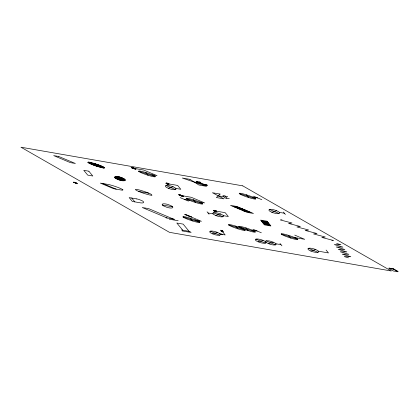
<?xml version="1.0" encoding="UTF-8"?>
<svg xmlns="http://www.w3.org/2000/svg" width="419" height="419" viewBox="0 0 419 419"><rect width="100%" height="100%" fill="white"/><g stroke="black" fill="none" stroke-linecap="round" stroke-linejoin="round"><path stroke-width="0.63" d="M155.203 176.504L155.145 176.813A7.023 1.231 20.5 0 1 153.564 176.698A10.36 1.817 20.5 0 1 151.264 176.19A15.655 2.744 20.5 0 1 144.613 174.095A10.36 1.817 20.5 0 1 141.842 173.016A6.615 1.163 20.5 0 1 139.553 171.937L138.626 171.292L138.773 170.989A6.615 1.163 20.5 0 1 140.26 171.099A10.36 1.817 20.5 0 1 142.56 171.607A15.655 2.744 20.5 0 1 149.216 173.702A10.36 1.817 20.5 0 1 151.982 174.781A6.615 1.163 20.5 0 1 154.271 175.86L155.203 176.504L138.626 171.292M202.728 203.744L202.676 204.058A7.023 1.231 20.5 0 1 201.089 203.938A10.36 1.817 20.5 0 1 198.795 203.43A15.655 2.744 20.5 0 1 192.138 201.34A10.36 1.817 20.5 0 1 189.367 200.256A6.615 1.163 20.5 0 1 187.078 199.177L186.151 198.533L186.298 198.229A6.615 1.163 20.5 0 1 187.791 198.339A10.36 1.817 20.5 0 1 190.085 198.847A15.655 2.744 20.5 0 1 196.741 200.942A10.36 1.817 20.5 0 1 199.512 202.021A6.615 1.163 20.5 0 1 201.801 203.1L202.728 203.744L186.151 198.533M199.554 222.149L199.496 222.463A7.023 1.231 20.5 0 1 197.915 222.342A10.36 1.817 20.5 0 1 195.621 221.834A15.655 2.744 20.5 0 1 188.964 219.745A10.36 1.817 20.5 0 1 186.193 218.66A6.615 1.163 20.5 0 1 183.904 217.581L182.977 216.937L183.124 216.633A6.615 1.163 20.5 0 1 184.611 216.743A10.36 1.817 20.5 0 1 186.911 217.252A15.655 2.744 20.5 0 1 193.568 219.347A10.36 1.817 20.5 0 1 196.333 220.425A6.615 1.163 20.5 0 1 198.627 221.504L199.554 222.149L182.977 216.937M228.606 224.893L228.664 224.579A7.023 1.231 20.5 0 1 230.246 224.694A10.36 1.817 20.5 0 1 232.545 225.207A15.655 2.744 20.5 0 1 239.197 227.297A10.36 1.817 20.5 0 1 241.967 228.381A10.36 1.817 20.5 0 0 244.738 229.46A15.655 2.744 20.5 0 0 251.39 231.555A10.36 1.817 20.5 0 0 253.689 232.063A6.615 1.163 20.5 0 0 255.176 232.173L255.328 231.869L254.396 231.225A6.615 1.163 20.5 0 0 252.107 230.146A10.36 1.817 20.5 0 0 249.342 229.067A15.655 2.744 20.5 0 0 242.685 226.972A10.36 1.817 20.5 0 0 240.386 226.464A7.023 1.231 20.5 0 0 238.804 226.349L239.678 227.302A6.615 1.163 20.5 0 0 241.967 228.381A6.615 1.163 20.5 0 1 244.256 229.46L245.183 230.099L245.036 230.408A6.615 1.163 20.5 0 1 243.549 230.298A10.36 1.817 20.5 0 1 241.25 229.785A15.655 2.744 20.5 0 1 234.593 227.695A10.36 1.817 20.5 0 1 231.827 226.611A6.615 1.163 20.5 0 1 229.539 225.532L228.606 224.893L245.183 230.099M239.233 193.568L239.291 193.253A7.023 1.231 20.5 0 1 240.873 193.369A10.36 1.817 20.5 0 1 243.172 193.882A15.655 2.744 20.5 0 1 249.824 195.972A10.36 1.817 20.5 0 1 252.594 197.056A6.615 1.163 20.5 0 1 254.883 198.135L255.81 198.779L255.663 199.083A6.615 1.163 20.5 0 1 254.176 198.973A10.36 1.817 20.5 0 1 251.877 198.465A15.655 2.744 20.5 0 1 245.22 196.37A10.36 1.817 20.5 0 1 242.454 195.291A6.615 1.163 20.5 0 1 240.166 194.212L239.233 193.568L255.81 198.779M281.212 234.059L281.269 233.75A7.023 1.231 20.5 0 1 282.851 233.865A10.36 1.817 20.5 0 1 285.145 234.373A15.655 2.744 20.5 0 1 291.802 236.468A10.36 1.817 20.5 0 1 294.573 237.547A6.615 1.163 20.5 0 1 296.861 238.626L297.789 239.27L297.642 239.574A6.615 1.163 20.5 0 1 296.149 239.464A10.36 1.817 20.5 0 1 293.855 238.956A15.655 2.744 20.5 0 1 287.198 236.861A10.36 1.817 20.5 0 1 284.433 235.782A6.615 1.163 20.5 0 1 282.139 234.703L281.212 234.059L297.789 239.27M173.141 186.79L171.481 186.177A7.023 1.231 20.5 0 0 169.093 185.601A10.36 1.817 20.5 0 0 167.349 185.408A15.655 2.744 20.5 0 0 165.369 185.994A10.36 1.817 20.5 0 0 165.605 186.633A6.615 1.163 20.5 0 0 166.725 187.513L168.208 188.251L173.141 186.79L174.629 187.529A6.615 1.163 20.5 0 1 175.744 188.403L180.814 189.288L177.656 185.449L167.516 183.684M208.065 212.993L213.135 213.879A6.615 1.163 20.5 0 0 214.256 214.753L215.738 215.492L220.672 214.03L222.154 214.769A6.615 1.163 20.5 0 1 223.275 215.644L228.345 216.529L225.181 212.69L215.041 210.925M276.723 210.762L274.922 210.118A6.615 1.163 20.5 0 0 272.675 209.579A10.36 1.817 20.5 0 0 270.931 209.385A15.655 2.744 20.5 0 0 268.951 209.971A10.36 1.817 20.5 0 0 269.187 210.61A6.615 1.163 20.5 0 0 270.307 211.485L271.79 212.224L276.723 210.762L278.206 211.501A6.615 1.163 20.5 0 1 279.326 212.381L284.396 213.261M212.559 233.896L217.498 232.435L218.98 233.174A6.615 1.163 20.5 0 1 220.101 234.048A10.36 1.817 20.5 0 1 220.336 234.687A15.655 2.744 20.5 0 1 218.357 235.274A10.36 1.817 20.5 0 1 216.607 235.08A6.615 1.163 20.5 0 1 214.366 234.54L211.076 233.158A6.615 1.163 20.5 0 1 209.956 232.283A10.36 1.817 20.5 0 1 209.72 231.639A15.655 2.744 20.5 0 1 211.7 231.052A10.36 1.817 20.5 0 1 213.449 231.246A7.023 1.231 20.5 0 1 215.832 231.822L217.498 232.435M261.686 221.421L262.792 221.096M262.87 222.861L266.594 221.756M264.289 224.228L268.417 223.008M268.092 224.893L269.606 224.443L261.304 220.954M258.193 241.847L263.127 240.386L264.609 241.124A6.615 1.163 20.5 0 1 265.73 241.999A6.615 1.163 20.5 0 0 266.851 242.873L269.998 244.225A7.023 1.231 20.5 0 0 272.381 244.801A10.36 1.817 20.5 0 0 274.126 244.995A15.655 2.744 20.5 0 0 276.111 244.408A10.36 1.817 20.5 0 0 275.87 243.769A6.615 1.163 20.5 0 0 274.749 242.894L271.465 241.506A6.615 1.163 20.5 0 0 269.218 240.967A10.36 1.817 20.5 0 0 267.474 240.773A15.655 2.744 20.5 0 0 265.494 241.36A10.36 1.817 20.5 0 0 265.73 241.999A10.36 1.817 20.5 0 1 265.971 242.643A15.655 2.744 20.5 0 1 263.986 243.23A10.36 1.817 20.5 0 1 262.242 243.036A7.023 1.231 20.5 0 1 259.859 242.46L256.711 241.108A6.615 1.163 20.5 0 1 255.59 240.234A10.36 1.817 20.5 0 1 255.354 239.589A15.655 2.744 20.5 0 1 257.334 239.003A10.36 1.817 20.5 0 1 259.078 239.202A6.615 1.163 20.5 0 1 261.325 239.741L263.127 240.386M268.333 243.617L273.267 242.151M315.732 249.551L313.931 248.907A6.615 1.163 20.5 0 0 311.684 248.367A10.36 1.817 20.5 0 0 309.94 248.174A15.655 2.744 20.5 0 0 307.955 248.76A10.36 1.817 20.5 0 0 308.195 249.399A6.615 1.163 20.5 0 0 309.316 250.274L310.798 251.012L315.732 249.551L317.214 250.295A6.615 1.163 20.5 0 1 318.335 251.17L328.475 252.935L326.102 250.059M281.992 219.718L280.269 219.933L292.027 223.008L288.581 223.432L300.344 226.511L296.893 226.936L308.656 230.01L305.21 230.434L316.968 233.509L313.522 233.938L325.285 237.013L321.834 237.437L333.597 240.511L331.874 240.726M133.609 168.297L143.748 170.062L157.052 175.666L151.982 174.781M88.723 162.153L90.808 162.514M88.032 162.535L95.495 163.834M89.284 163.326L98.874 164.997M91.138 164.18L101.278 165.945A6.615 1.163 20.5 0 1 103.572 167.024L104.441 167.977A7.023 1.231 20.5 0 1 102.859 167.862A10.36 1.817 20.5 0 1 100.565 167.354A15.655 2.744 20.5 0 1 93.908 165.259A10.36 1.817 20.5 0 1 91.138 164.18A6.615 1.163 20.5 0 1 88.849 163.101L87.922 162.457L88.069 162.153A6.615 1.163 20.5 0 1 89.561 162.263A10.36 1.817 20.5 0 1 91.855 162.771A15.655 2.744 20.5 0 1 98.512 164.866A10.36 1.817 20.5 0 1 101.278 165.945M194.447 182.181L200.151 183.176M93.804 165.222L103.284 166.877M96.899 166.285L104.378 167.584M100.79 167.411L104.142 167.998M252.594 197.056L257.664 197.941M116.781 176.577L120.133 177.158M115.152 176.745L122.631 178.044M114.665 177.158A15.655 2.744 20.5 0 1 116.644 176.572A10.36 1.817 20.5 0 1 118.394 176.766A7.023 1.231 20.5 0 1 120.777 177.342L123.924 178.693A6.615 1.163 20.5 0 1 125.045 179.568A10.36 1.817 20.5 0 1 125.281 180.207A15.655 2.744 20.5 0 1 123.301 180.793A10.36 1.817 20.5 0 1 121.552 180.599A6.615 1.163 20.5 0 1 119.31 180.06L116.021 178.672A6.615 1.163 20.5 0 1 114.906 177.797A10.36 1.817 20.5 0 1 114.665 177.158L124.139 178.829M114.906 177.797L125.045 179.568M218.21 195.804L223.914 196.799M115.707 178.468L125.297 180.139M117.325 179.327L124.789 180.626M120.541 180.39L122.626 180.751M181.139 195.537L191.279 197.307L204.582 202.906L199.512 202.021M232.985 206.42L239.322 207.525M138.668 191.42L148.808 193.185A6.615 1.163 20.5 0 1 151.097 194.264L151.971 195.217A7.023 1.231 20.5 0 1 150.39 195.102A10.36 1.817 20.5 0 1 148.09 194.594A15.655 2.744 20.5 0 1 141.433 192.499A10.36 1.817 20.5 0 1 138.668 191.42A6.615 1.163 20.5 0 1 136.379 190.341L135.447 189.697L135.594 189.393A6.615 1.163 20.5 0 1 137.086 189.503A10.36 1.817 20.5 0 1 139.386 190.011A15.655 2.744 20.5 0 1 146.037 192.106A10.36 1.817 20.5 0 1 148.808 193.185M184.297 199.371L189.367 200.256M244.623 211.323L250.96 212.428M261.184 220.813L267.521 221.918M162.431 205.038L172.57 206.808A10.36 1.817 20.5 0 1 172.811 207.447A15.655 2.744 20.5 0 1 170.826 208.034A10.36 1.817 20.5 0 1 169.082 207.84A6.615 1.163 20.5 0 1 166.835 207.3L163.551 205.918A6.615 1.163 20.5 0 1 162.431 205.038A10.36 1.817 20.5 0 1 162.195 204.399A15.655 2.744 20.5 0 1 164.175 203.812A10.36 1.817 20.5 0 1 165.919 204.006A7.023 1.231 20.5 0 1 168.302 204.582L171.45 205.933A6.615 1.163 20.5 0 1 172.57 206.808M263.949 224.17L270.292 225.275M187.152 215.544L189.053 215.874M195.008 219.886L199.481 221.284L197.48 220.933M198.234 220.761L201.403 221.311L190.598 216.759M252.107 230.146L257.177 231.031M294.573 237.547L304.713 239.317L294.735 235.111M165.945 217.801L174.823 219.347M169.271 219.2L178.143 220.745M221.054 230.932L222.955 231.262M219.697 233.671L221.703 234.022L222.295 234.74L220.315 234.394M222.002 234.378L225.171 234.933L222.599 231.817M275.87 243.769L280.94 244.649M181.474 229.984L190.346 231.529M182.26 230.942L191.137 232.487M397.097 271.261L398.05 271.428L394.012 269.113L393.059 268.946L398.024 271.795L393.268 270.962L388.811 268.411L393.98 269.281L393.09 268.773L388.932 268.05L389.822 268.558M167.338 183.407L167.197 183.302A2.074 0.361 20.5 0 0 166.851 183.26L166.453 183.381A2.074 0.361 20.5 0 0 166.5 183.506L167.83 184.067A2.074 0.361 20.5 0 0 168.181 184.109L168.574 183.988A2.074 0.361 20.5 0 0 168.527 183.862L167.364 183.333M167.281 183.318L168.276 183.815A1.556 0.272 20.5 0 1 168.312 183.915L168.014 183.999A1.556 0.272 20.5 0 1 167.752 183.972L166.772 183.574A1.556 0.272 20.5 0 1 166.72 183.454L167.013 183.37A1.556 0.272 20.5 0 1 167.275 183.396M214.926 210.663L214.806 210.637A1.556 0.272 20.5 0 0 214.544 210.61L214.245 210.694A1.556 0.272 20.5 0 0 214.282 210.794L215.277 211.213A1.556 0.272 20.5 0 0 215.539 211.244L215.837 211.155A1.556 0.272 20.5 0 0 215.801 211.056C213.685 210.039 215.534 211.679 215.287 210.851M180.919 195.422L181.542 195.683L181.254 195.526M181.574 195.767L181.966 195.799L181.024 195.401M214.984 210.595L216.057 211.103A2.074 0.361 20.5 0 1 216.104 211.228L215.706 211.349A2.074 0.361 20.5 0 1 215.356 211.307L214.025 210.747A2.074 0.361 20.5 0 1 213.978 210.621L214.376 210.5A2.074 0.361 20.5 0 1 214.727 210.542L215.141 210.72M133.331 167.956L132.304 167.61A3.111 0.545 20.5 0 0 131.613 167.459A2.105 0.372 20.5 0 0 131.142 167.422L131.404 167.71A1.985 0.346 20.5 0 0 132.09 168.029A3.111 0.545 20.5 0 0 132.917 168.354L133.944 168.705M133.441 168.092L132.739 167.841A2.074 0.361 20.5 0 0 132.278 167.736L131.954 167.778L132.598 168.119A2.074 0.361 20.5 0 0 133.148 168.338M133.556 168.228C131.157 167.537 135.971 169.161 133.724 168.286M180.971 195.333L180.484 195.196A1.556 0.272 20.5 0 0 180.139 195.118L180.38 195.406A1.556 0.272 20.5 0 0 180.793 195.568L181.307 195.741M181.081 195.469L180.317 195.244L180.908 195.558M181.249 195.673L181.788 195.883A1.556 0.272 20.5 0 0 182.134 195.956L181.898 195.668A1.556 0.272 20.5 0 0 181.485 195.505M181.359 195.809L182.228 196.108A2.593 0.456 20.5 0 0 182.799 196.239A1.655 0.288 20.5 0 0 183.171 196.265L182.977 196.029A1.655 0.288 20.5 0 0 182.406 195.757A2.593 0.456 20.5 0 0 181.715 195.49M336.651 243.465L340.946 244.727L334.331 244.596L342.92 247.121L336.305 246.995L344.9 249.52L338.28 249.389L346.874 251.913L340.259 251.788L348.849 254.312L342.234 254.186L350.829 256.711L344.209 256.58L348.508 257.842M237.128 207.143L242.203 208.735M233.325 206.478L247.189 210.836M237.526 208.332L250.033 212.265M242.517 210.432L246.231 211.6M238.751 226.658L255.328 231.869M200.696 182.302C196.218 181.071 203.938 183.653 198.852 182.129M207.347 185.104C202.927 183.862 210.49 186.471 205.504 184.931M133.273 167.888L134.3 168.239A3.111 0.545 20.5 0 1 135.133 168.564A1.985 0.346 20.5 0 1 135.819 168.883L136.055 169.171A1.985 0.346 20.5 0 1 135.604 169.135A3.111 0.545 20.5 0 1 134.918 168.983L133.032 168.349A2.593 0.456 20.5 0 1 132.341 168.077A1.655 0.288 20.5 0 1 131.77 167.804L131.55 167.569A1.755 0.309 20.5 0 1 131.948 167.595A2.593 0.456 20.5 0 1 132.519 167.726M133.389 168.024L134.07 168.255A2.074 0.361 20.5 0 1 134.625 168.475L135.269 168.82L134.939 168.857A2.074 0.361 20.5 0 1 134.483 168.757L133.263 168.328A1.556 0.272 20.5 0 1 132.849 168.166L132.614 167.878A1.556 0.272 20.5 0 1 132.959 167.951M133.499 168.16L133.839 168.276M181.417 195.877L180.563 195.589A2.593 0.456 20.5 0 1 179.871 195.317A1.655 0.288 20.5 0 1 179.295 195.044L179.081 194.809A1.755 0.309 20.5 0 1 179.473 194.835A2.593 0.456 20.5 0 1 180.05 194.966L181.6 195.5A2.074 0.361 20.5 0 1 182.15 195.715L182.794 196.061L182.469 196.097A2.074 0.361 20.5 0 1 182.008 195.998M168.208 188.251L170.009 188.896A6.615 1.163 20.5 0 0 172.256 189.435A10.36 1.817 20.5 0 0 174 189.629A15.655 2.744 20.5 0 0 175.985 189.042A10.36 1.817 20.5 0 0 175.744 188.403M215.738 215.492L217.54 216.136A6.615 1.163 20.5 0 0 219.786 216.675A10.36 1.817 20.5 0 0 221.531 216.869A15.655 2.744 20.5 0 0 223.51 216.283A10.36 1.817 20.5 0 0 223.275 215.644M271.79 212.224L273.455 212.836A7.023 1.231 20.5 0 0 275.838 213.412A10.36 1.817 20.5 0 0 277.582 213.606A15.655 2.744 20.5 0 0 279.567 213.02A10.36 1.817 20.5 0 0 279.326 212.381M220.672 214.03L219.006 213.418A7.023 1.231 20.5 0 0 216.623 212.842A10.36 1.817 20.5 0 0 214.879 212.648A15.655 2.744 20.5 0 0 212.894 213.234A10.36 1.817 20.5 0 0 213.135 213.879M310.798 251.012L312.459 251.625A7.023 1.231 20.5 0 0 314.847 252.201A10.36 1.817 20.5 0 0 316.591 252.395A15.655 2.744 20.5 0 0 318.571 251.809A10.36 1.817 20.5 0 0 318.335 251.17M253.505 196.186L261.823 199.69M269.553 209.516L278.96 213.475M265.201 221.515L268.249 222.798M263.006 221.132L268.93 223.626M261.985 221.787L270.255 225.265M262.671 222.615L268.055 224.883M263.357 223.447L265.861 224.5M165.971 185.538L175.378 189.498M308.562 248.305L317.969 252.264M180.144 197.621L188.456 201.125M253.018 229.282L261.336 232.781M213.501 212.779L222.908 216.738M93.741 163.295L104.472 167.815M90.373 162.42L103.53 167.961M88.414 162.137L101.157 167.5M87.974 162.493L97.198 166.374M266.096 240.904L275.503 244.864M255.957 239.134L265.363 243.099M102.865 183.538L116.163 189.142M210.328 231.183L219.729 235.143M173.555 219.127L148.609 208.62L142.271 207.515L167.212 218.021M227.685 196.631L225.15 196.192M229.266 198.548L226.731 198.108M283.412 212.061L285.386 214.46M288.382 235.31L290.618 238.018M246.403 194.814L248.64 197.527M279.955 243.455L281.929 245.848M247.917 211.145L248.64 212.019M245.036 209.929L246.445 211.637M242.156 208.72L244.13 211.113M239.286 207.52L241.25 209.903M237.091 207.138L238.369 208.688M234.897 206.756L235.494 207.473M245.922 227.91L248.153 230.618M235.777 226.14L238.013 228.853M207.075 211.794L209.05 214.193M193.321 199.784L195.558 202.497M190.147 218.189L192.384 220.902M145.796 172.544L148.033 175.252M189.079 231.309L183.15 224.118L176.813 223.013L182.742 230.204M121.657 177.661L124.207 180.757M119.164 176.918L122.29 180.715M117.006 176.588L120.038 180.259M115.23 176.713L117.425 179.374M131.697 198.04L134.855 201.874M134.698 168.867A2.593 0.456 20.5 0 0 135.274 168.998A1.655 0.288 20.5 0 0 135.646 169.025L135.452 168.789A1.655 0.288 20.5 0 0 134.876 168.517A2.593 0.456 20.5 0 0 134.185 168.249M134.263 168.642A1.556 0.272 20.5 0 0 134.609 168.716L134.368 168.428A1.556 0.272 20.5 0 0 133.954 168.265M180.264 195.081A2.074 0.361 20.5 0 0 179.809 194.976L179.479 195.018L180.123 195.359A2.074 0.361 20.5 0 0 180.678 195.579M178.667 194.662L178.929 194.95A1.985 0.346 20.5 0 0 179.615 195.275A3.111 0.545 20.5 0 0 180.448 195.594L182.443 196.223A3.111 0.545 20.5 0 0 183.134 196.38A1.985 0.346 20.5 0 0 183.58 196.411L183.344 196.129A1.985 0.346 20.5 0 0 182.658 195.804A3.111 0.545 20.5 0 0 181.83 195.479L179.83 194.851A3.111 0.545 20.5 0 0 179.143 194.699A2.105 0.372 20.5 0 0 178.667 194.662M122.872 189.828L122.725 190.132A6.615 1.163 20.5 0 1 121.232 190.022L113.628 188.697L100.324 183.098L107.934 184.423A10.36 1.817 20.5 0 1 110.228 184.931A15.655 2.744 20.5 0 1 116.885 187.026A10.36 1.817 20.5 0 1 119.656 188.105A6.615 1.163 20.5 0 1 121.945 189.184L122.872 189.828M220.038 194.07L216.382 197.538L223.987 198.863L212.433 192.745L220.038 194.07M166.102 183.093L165.924 183.229A3.111 0.545 20.5 0 0 165.992 183.417A1.985 0.346 20.5 0 0 166.327 183.684L167.275 184.088A2.105 0.372 20.5 0 0 167.988 184.26A3.111 0.545 20.5 0 0 168.511 184.318L169.108 184.14A3.111 0.545 20.5 0 0 169.035 183.951A1.985 0.346 20.5 0 0 168.7 183.684L167.715 183.271A1.985 0.346 20.5 0 0 167.04 183.108A3.111 0.545 20.5 0 0 166.516 183.051L166.102 183.093M166.338 183.187L166.186 183.302A2.593 0.456 20.5 0 0 166.249 183.464A1.655 0.288 20.5 0 0 166.526 183.684L167.312 184.02A1.755 0.309 20.5 0 0 167.909 184.166A2.593 0.456 20.5 0 0 168.344 184.213L168.841 184.067A2.593 0.456 20.5 0 0 168.784 183.904A1.655 0.288 20.5 0 0 168.501 183.684L167.679 183.339A1.655 0.288 20.5 0 0 167.118 183.203A2.593 0.456 20.5 0 0 166.683 183.155L166.338 183.187M167.045 183.485L168.045 183.836L167.045 183.485M167.281 183.585L167.778 183.763L167.281 183.585M213.632 210.333L213.449 210.469A3.111 0.545 20.5 0 0 213.522 210.657A1.985 0.346 20.5 0 0 213.858 210.925L214.8 211.328A2.105 0.372 20.5 0 0 215.518 211.501A3.111 0.545 20.5 0 0 216.042 211.558L216.633 211.38A3.111 0.545 20.5 0 0 216.56 211.192A1.985 0.346 20.5 0 0 216.225 210.93L215.24 210.511A1.985 0.346 20.5 0 0 214.57 210.348A3.111 0.545 20.5 0 0 214.046 210.291L213.632 210.333M213.868 210.432L213.716 210.542A2.593 0.456 20.5 0 0 213.774 210.705A1.655 0.288 20.5 0 0 214.057 210.925L214.842 211.26A1.755 0.309 20.5 0 0 215.439 211.406A2.593 0.456 20.5 0 0 215.874 211.454L216.366 211.307A2.593 0.456 20.5 0 0 216.309 211.145A1.655 0.288 20.5 0 0 216.031 210.925L215.209 210.579A1.655 0.288 20.5 0 0 214.648 210.448A2.593 0.456 20.5 0 0 214.209 210.396L213.868 210.432M214.806 210.825L215.308 211.003L214.806 210.825M242.774 185.863L20.95 147.205L169.475 232.336L391.294 270.993L242.774 185.863M58.744 156.481L53.674 155.596L70.298 162.598L75.368 163.483L58.744 156.481M189.933 179.342L182.328 178.017L206.562 186.345L198.957 185.02L189.933 179.342M198.019 181.778L195.992 181.427L204.304 184.926L206.337 185.282L198.019 181.778M88.844 171.203L83.774 170.324L87.723 175.116L92.798 176.001L88.844 171.203M224.956 195.951L222.924 195.6L224.903 197.993L226.93 198.349L224.956 195.951M236.829 206.473L230.492 205.368L247.116 212.37L253.458 213.475L236.829 206.473M74.54 182.265L73.644 182.108L77.196 183.789L74.54 182.265M76.378 182.941L73.587 182.454L77.253 183.443L76.378 182.941M266.929 221.201L260.592 220.095L264.546 224.888L270.884 225.993L266.929 221.201M136.767 198.925L129.162 197.6L132.32 201.434L139.93 202.759A10.36 1.817 20.5 0 0 141.674 202.953A15.655 2.744 20.5 0 0 143.654 202.367A10.36 1.817 20.5 0 0 143.418 201.728A6.615 1.163 20.5 0 0 142.298 200.853L139.014 199.465A6.615 1.163 20.5 0 0 136.767 198.925M186.56 214.827L184.659 214.491L189.645 216.592L191.546 216.927L186.56 214.827M222.363 230.544L220.462 230.214L221.651 231.649L223.552 231.979L222.363 230.544"/></g></svg>
